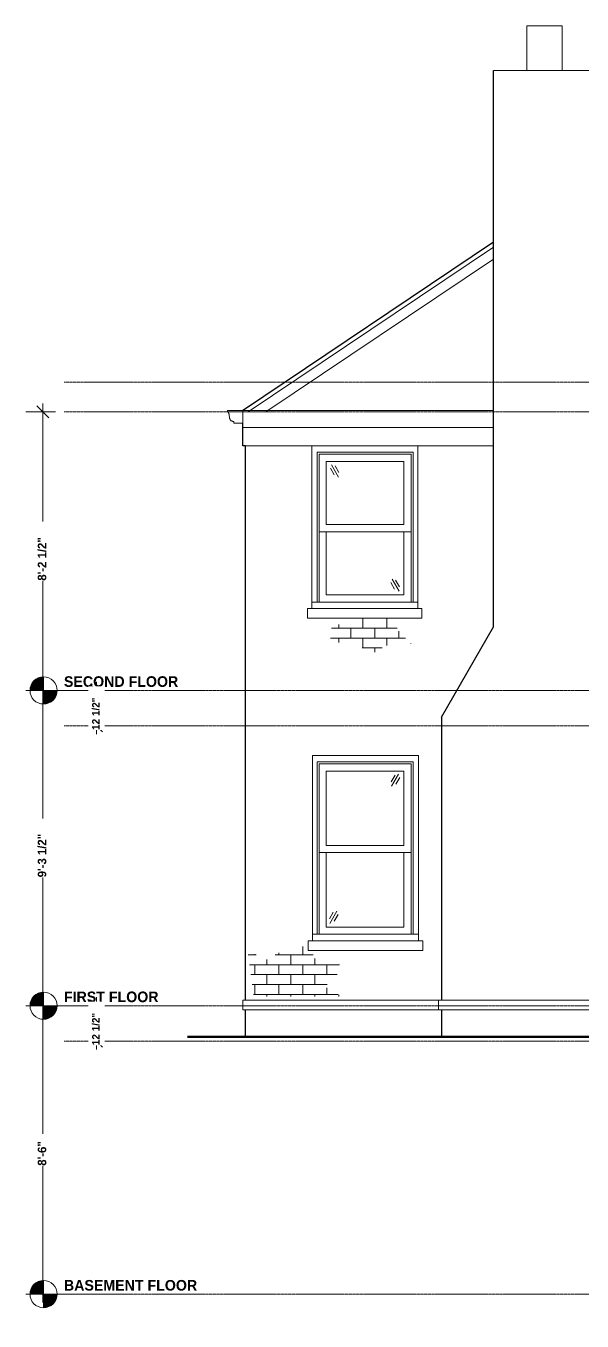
# Model space of a CAD drawing. Header units: inches. Extents: x -961 to 1381, y -1063 to 1035.
# Drawn here: x -960.7 to -764, y -217 to 241 of the extents above; entities that cross this region are included whole.
import ezdxf

# ---------------------------------------------------------------- set-up
doc = ezdxf.new("R2010")
doc.units = ezdxf.units.IN
doc.header["$LTSCALE"] = 0.2
doc.header["$MEASUREMENT"] = 0
doc.header["$PDMODE"] = 1
doc.header["$PDSIZE"] = -2
doc.linetypes.add('STYLE_07', pattern=[1.875, 0.625, -0.20828, 0.625, -0.20836, 0.06943, -0.13893])
doc.linetypes.add('STYLE_09', pattern=[5, 3.75, -0.277785, 0.69443, -0.277785])
doc.layers.get('0').update_dxf_attribs({"lineweight": 15})
for name, color, linetype, lineweight in [('_MD Elevations (2D)', 7, 'Continuous', 5), ('Dimension', 7, 'Continuous', 5), ('Electric - Invisible', 7, 'Continuous', 15), ('None', 7, 'Continuous', 5)]:
    doc.layers.add(name, color=color, linetype=linetype, lineweight=lineweight)
doc.styles.add('Bradley Hand ITC TT-Bold', font='Bradley Hand ITC TT-Bold')
doc.dimstyles.new('Arch', dxfattribs={"dimtxt": 3.002787, "dimasz": 0.125, "dimexe": 0.125, "dimexo": 0.0625, "dimgap": 0.0625, "dimtad": 1, "dimdec": 3, "dimzin": 15, "dimdsep": 46, "dimlunit": 4, "dimtxsty": 'Bradley Hand ITC TT-Bold', "dimblk": 'VW_SLASH', "dimcen": 0, "dimdle": 0.0625, "dimazin": 0, "dimtfac": 1, "dimtdec": 3, "dimtix": 1, "dimtmove": 0, "dimatfit": 0, "dimldrblk": 'VW_FILLEDARROW', "dimfxl": 0, "dimfrac": 2, "dimtolj": 1, "dimtzin": 15, "dimarcsym": 0})
pattern_1 = [(180, (0, 0), (0, -3.5), []), (90, (0, 0), (4.25, -3.5), [3.5, -3.5])]

# ---------------------------------------------------------------- blocks, each defined once
blk = doc.blocks.new('*D')
at = {"layer": 'Defpoints', "color": 0, "lineweight": 0}
for p in [(-327.82, 190), (100.36, 190), (1355.82, 190), (-337.66, 128), (-330.31, 128), (-327.82, 128), (90.52, 128), (97.86, 128), (100.36, 128), (1355.82, 128), (1358.31, 128), (1365.66, 128), (-947.19, 104.5), (-337.81, 15.5), (-330.31, 15.5), (-329.47, 15.5), (90.36, 15.5), (97.86, 15.5), (97.86, 15.5), (1357.47, 15.5), (1358.31, 15.5), (1365.81, 15.5), (-954.69, 6), (-947.19, 6), (-947.19, 6), (-954.69, -105.5), (-947.19, -105.5), (-947.19, -105.5), (-336.97, -105.5), (-336.97, -105.5), (-329.47, -105.5), (-329.47, -105.5), (90.36, -105.5), (90.36, -105.5), (97.86, -105.5), (97.86, -105.5), (1357.47, -105.5), (1357.47, -105.5), (1364.97, -105.5), (1364.97, -105.5), (-329.47, -198.75), (97.86, -198.75), (1357.47, -198.75), (-954.69, -207.5), (-947.19, -207.5)]:
    blk.add_point(p, dxfattribs=at)
at = {"layer": 'Dimension', "color": 0, "linetype": 'Continuous', "lineweight": -2}
for p, q in [((-337.66, 190), (-337.66, 193)), ((90.52, 190), (90.52, 193)), ((1365.66, 190), (1365.66, 193)), ((-330.82, 190), (-343.66, 190)), ((-337.66, 128), (-337.66, 190)), ((97.36, 190), (84.52, 190)), ((90.52, 128), (90.52, 190)), ((1358.82, 190), (1371.66, 190)), ((1365.66, 128), (1365.66, 190)), ((-337.81, 128), (-337.81, 131)), ((90.36, 128), (90.36, 131)), ((1365.81, 128), (1365.81, 131)), ((-333.31, 128), (-343.81, 128)), ((-330.82, 128), (-343.66, 128)), ((-337.81, 15.5), (-337.81, 128)), ((-337.66, 125), (-337.66, 128)), ((94.86, 128), (84.36, 128)), ((97.36, 128), (84.52, 128)), ((90.36, 15.5), (90.36, 128)), ((90.52, 125), (90.52, 128)), ((1358.82, 128), (1371.66, 128)), ((1361.31, 128), (1371.81, 128)), ((1365.66, 125), (1365.66, 128)), ((1365.81, 15.5), (1365.81, 128)), ((-954.69, 104.5), (-954.69, 107.5)), ((-950.19, 104.5), (-960.69, 104.5)), ((-954.69, 6), (-954.69, 104.5)), ((-336.97, 15.5), (-336.97, 18.5)), ((90.36, 15.5), (90.36, 18.5)), ((1364.97, 15.5), (1364.97, 18.5)), ((-333.31, 15.5), (-343.81, 15.5)), ((-332.47, 15.5), (-342.97, 15.5)), ((-337.81, 12.5), (-337.81, 15.5)), ((-336.97, -105.5), (-336.97, 15.5)), ((94.86, 15.5), (84.36, 15.5)), ((94.86, 15.5), (84.36, 15.5)), ((90.36, -105.5), (90.36, 15.5)), ((90.36, 12.5), (90.36, 15.5)), ((1360.47, 15.5), (1370.97, 15.5)), ((1361.31, 15.5), (1371.81, 15.5)), ((1364.97, -105.5), (1364.97, 15.5)), ((1365.81, 12.5), (1365.81, 15.5)), ((-950.19, 6), (-960.69, 6)), ((-950.19, 6), (-960.69, 6)), ((-954.69, 6), (-954.69, 9)), ((-954.69, -105.5), (-954.69, 6)), ((-954.69, 3), (-954.69, 6)), ((-935.69, 9), (-935.69, 6)), ((-935.69, 6), (-935.69, -6.5)), ((-932.69, 6), (-929.69, 6)), ((-935.69, -6.5), (-935.69, -9.5)), ((-932.69, -6.5), (-929.69, -6.5)), ((-954.69, -105.5), (-954.69, -102.5)), ((-935.69, -102.5), (-935.69, -105.5)), ((-336.97, -102.5), (-336.97, -105.5)), ((90.36, -102.5), (90.36, -105.5)), ((1364.97, -102.5), (1364.97, -105.5)), ((-950.19, -105.5), (-960.69, -105.5)), ((-950.19, -105.5), (-960.69, -105.5)), ((-954.69, -207.5), (-954.69, -105.5)), ((-954.69, -108.5), (-954.69, -105.5)), ((-935.69, -105.5), (-935.69, -118)), ((-932.69, -105.5), (-929.69, -105.5)), ((-332.47, -105.5), (-342.97, -105.5)), ((-332.47, -105.5), (-342.97, -105.5)), ((-336.97, -108.5), (-336.97, -105.5)), ((-336.97, -105.5), (-336.97, -198.75)), ((94.86, -105.5), (84.36, -105.5)), ((94.86, -105.5), (84.36, -105.5)), ((90.36, -108.5), (90.36, -105.5)), ((90.36, -105.5), (90.36, -198.75)), ((1360.47, -105.5), (1370.97, -105.5)), ((1360.47, -105.5), (1370.97, -105.5)), ((1364.97, -108.5), (1364.97, -105.5)), ((1364.97, -105.5), (1364.97, -198.75)), ((-935.69, -118), (-935.69, -121)), ((-932.69, -118), (-929.69, -118)), ((-332.47, -198.75), (-342.97, -198.75)), ((-336.97, -198.75), (-336.97, -201.75)), ((94.86, -198.75), (84.36, -198.75)), ((90.36, -198.75), (90.36, -201.75)), ((1360.47, -198.75), (1370.97, -198.75)), ((1364.97, -198.75), (1364.97, -201.75)), ((-950.19, -207.5), (-960.69, -207.5)), ((-954.69, -210.5), (-954.69, -207.5))]:
    blk.add_line(p, q, dxfattribs=at)
at = {"layer": 'None', "color": 0, "linetype": 'Continuous', "lineweight": 20}
for points in [[(-339.78, 192.12), (-335.54, 187.88)], [(88.39, 192.12), (92.64, 187.88)], [(1363.54, 192.12), (1367.78, 187.88)], [(-339.93, 130.12), (-335.69, 125.88)], [(-335.54, 125.88), (-339.78, 130.12)], [(88.24, 130.12), (92.49, 125.88)], [(92.64, 125.88), (88.39, 130.12)], [(1367.78, 125.88), (1363.54, 130.12)], [(1363.69, 130.12), (1367.93, 125.88)], [(-956.81, 106.62), (-952.57, 102.38)], [(-335.69, 13.38), (-339.93, 17.62)], [(-339.1, 17.62), (-334.85, 13.38)], [(88.24, 17.62), (92.49, 13.38)], [(92.49, 13.38), (88.24, 17.62)], [(1362.85, 17.62), (1367.1, 13.38)], [(1367.93, 13.38), (1363.69, 17.62)], [(-956.81, 8.12), (-952.57, 3.88)], [(-952.57, 3.88), (-956.81, 8.12)], [(-937.81, 8.12), (-933.57, 3.88)], [(-933.57, -8.62), (-937.81, -4.38)], [(-956.81, -103.38), (-952.57, -107.62)], [(-952.57, -107.62), (-956.81, -103.38)], [(-937.81, -103.38), (-933.57, -107.62)], [(-334.85, -107.62), (-339.1, -103.38)], [(-339.1, -103.38), (-334.85, -107.62)], [(92.49, -107.62), (88.24, -103.38)], [(88.24, -103.38), (92.49, -107.62)], [(1367.1, -107.62), (1362.85, -103.38)], [(1362.85, -103.38), (1367.1, -107.62)], [(-933.57, -120.12), (-937.81, -115.88)], [(-334.85, -200.87), (-339.1, -196.63)], [(92.49, -200.87), (88.24, -196.63)], [(1367.1, -200.87), (1362.85, -196.63)], [(-952.57, -209.62), (-956.81, -205.38)]]:
    blk.add_lwpolyline(points, dxfattribs=at)
at = {"color": 0, "linetype": 'Continuous', "lineweight": -2}
for points in [[(-334.33, 153.32), (-334.33, 164.68), (-340.99, 164.68), (-340.99, 153.32)], [(93.85, 153.32), (93.85, 164.68), (87.18, 164.68), (87.18, 153.32)], [(1368.99, 153.32), (1368.99, 164.68), (1362.33, 164.68), (1362.33, 153.32)], [(-334.48, 61.33), (-334.48, 82.17), (-341.15, 82.17), (-341.15, 61.33)], [(93.7, 61.33), (93.7, 82.17), (87.03, 82.17), (87.03, 61.33)], [(1369.15, 61.33), (1369.15, 82.17), (1362.48, 82.17), (1362.48, 61.33)], [(-951.36, 44.8), (-951.36, 65.7), (-958.03, 65.7), (-958.03, 44.8)], [(-932.78, -7.96), (-932.78, 7.46), (-938.61, 7.46), (-938.61, -7.96)], [(-951.36, -60.1), (-951.36, -39.4), (-958.03, -39.4), (-958.03, -60.1)], [(-333.64, -51.65), (-333.64, -38.35), (-340.31, -38.35), (-340.31, -51.65)], [(93.7, -51.65), (93.7, -38.35), (87.03, -38.35), (87.03, -51.65)], [(1368.31, -51.65), (1368.31, -38.35), (1361.64, -38.35), (1361.64, -51.65)], [(-932.78, -119.46), (-932.78, -104.04), (-938.61, -104.04), (-938.61, -119.46)], [(-333.64, -168.39), (-333.64, -135.86), (-340.31, -135.86), (-340.31, -168.39)], [(93.7, -168.39), (93.7, -135.86), (87.03, -135.86), (87.03, -168.39)], [(1368.31, -168.39), (1368.31, -135.86), (1361.64, -135.86), (1361.64, -168.39)], [(-951.36, -162.1), (-951.36, -150.9), (-958.03, -150.9), (-958.03, -162.1)]]:
    blk.add_wipeout(points, dxfattribs=at).dxf.layer = 'Dimension'
at = {"layer": 'Defpoints', "color": 0, "lineweight": 0}
for p in [(-935.69, 6), (-935.69, 6), (-935.69, -6.5), (-935.69, -105.5), (-935.69, -105.5), (-935.69, -118)]:
    blk.add_point(p, dxfattribs=at)
at = {"layer": 'Dimension', "color": 0, "attachment_point": 1, "rotation": 90, "line_spacing_factor": 1.337445, "style": 'Bradley Hand ITC TT-Bold'}
for s, insert, char_height in [('5\'-2"', (-339.46, 153.32), 3.003), ('5\'-2"', (88.71, 153.32), 3.003), ('5\'-2"', (1363.86, 153.32), 3.003), ('9\'-4 1/2"', (-339.61, 61.33), 3.003), ('9\'-4 1/2"', (88.56, 61.33), 3.003), ('9\'-4 1/2"', (1364.01, 61.33), 3.003), ('8\'-2 1/2"', (-956.5, 44.8), 3.003), ('12 1/2"', (-937.27, -7.96), 2.627), ('10\'-1"', (-338.78, -51.65), 3.003), ('10\'-1"', (88.56, -51.65), 3.003), ('10\'-1"', (1363.17, -51.65), 3.003), ('9\'-3 1/2"', (-956.5, -60.1), 3.003), ('12 1/2"', (-937.27, -119.46), 2.627), ('7\'-9 1/4" +/- ', (-338.78, -168.39), 3.0028), ('7\'-9 1/4" +/- ', (88.56, -168.39), 3.0028), ('7\'-9 1/4" +/- ', (1363.17, -168.39), 3.0028), ('8\'-6"', (-956.5, -162.1), 3.003)]:
    blk.add_mtext(s, dxfattribs=dict(at, insert=insert, char_height=char_height))
blk = doc.blocks.new('VW_FILLEDARROW')
at = {"linetype": 'ByBlock', "lineweight": 0}
blk.add_hatch(color=0, dxfattribs=at).paths.add_polyline_path([(-1, 0.268), (0, 0), (-1, -0.268)])
at = {"layer": 'None', "color": 0, "linetype": 'Continuous', "lineweight": 5}
blk.add_lwpolyline([(-1, 0.268), (0, 0), (-1, -0.268)], close=True, dxfattribs=at)
blk = doc.blocks.new('VW_SLASH')
at = {"color": 0, "linetype": 'ByBlock', "lineweight": -2}
blk.add_line((0, 0), (-1, 0), dxfattribs=at)
at = {"layer": 'None', "color": 0, "linetype": 'Continuous', "lineweight": 20}
blk.add_lwpolyline([(0.354, 0.354), (-0.354, -0.354)], dxfattribs=at)
blk = doc.blocks.new('Group-2')
at = {"layer": 'Electric - Invisible', "color": 7, "linetype": 'Continuous', "lineweight": 20}
blk.add_line((-889.4, 104.5), (-889.4, 104.96), dxfattribs=at)
at = {"color": 7, "linetype": 'Continuous', "lineweight": 20}
blk.add_wipeout([(-887.18, 101.13), (-887.22, 101.13), (-887.27, 101.13), (-887.31, 101.13), (-887.35, 101.14), (-887.39, 101.14), (-887.43, 101.14), (-887.47, 101.15), (-887.51, 101.16), (-887.55, 101.16), (-887.59, 101.17), (-887.63, 101.18), (-887.66, 101.19), (-887.7, 101.2), (-887.74, 101.21), (-887.77, 101.22), (-887.81, 101.23), (-887.84, 101.25), (-887.87, 101.26), (-887.91, 101.28), (-887.94, 101.29), (-887.97, 101.31), (-888, 101.33), (-888.03, 101.34), (-888.06, 101.36), (-888.09, 101.38), (-888.12, 101.4), (-888.14, 101.42), (-888.17, 101.45), (-888.2, 101.47), (-888.22, 101.49), (-888.25, 101.52), (-888.27, 101.54), (-888.29, 101.57), (-888.32, 101.6), (-888.34, 101.62), (-888.36, 101.65), (-888.38, 101.68), (-888.4, 101.71), (-888.42, 101.74), (-888.44, 101.78), (-888.46, 101.81), (-888.48, 101.84), (-888.5, 101.88), (-888.51, 101.91), (-888.53, 101.95), (-888.55, 101.98), (-888.56, 102.02), (-888.58, 102.06), (-888.59, 102.1), (-888.6, 102.14), (-888.62, 102.18), (-888.63, 102.22), (-888.64, 102.26), (-888.65, 102.31), (-888.66, 102.35), (-888.67, 102.4), (-888.68, 102.44), (-888.69, 102.49), (-888.69, 102.54), (-888.7, 102.58), (-888.71, 102.63), (-888.71, 102.68), (-888.72, 102.73), (-888.72, 102.78), (-888.72, 102.84), (-888.73, 102.89), (-888.73, 102.94), (-888.74, 102.99), (-888.74, 103.03), (-888.75, 103.08), (-888.75, 103.13), (-888.76, 103.17), (-888.77, 103.22), (-888.77, 103.26), (-888.78, 103.31), (-888.78, 103.35), (-888.79, 103.39), (-888.8, 103.43), (-888.8, 103.47), (-888.81, 103.51), (-888.82, 103.55), (-888.83, 103.59), (-888.83, 103.63), (-888.84, 103.66), (-888.85, 103.7), (-888.86, 103.73), (-888.87, 103.77), (-888.88, 103.8), (-888.89, 103.84), (-888.9, 103.87), (-888.9, 103.9), (-888.91, 103.93), (-888.92, 103.96), (-888.93, 103.99), (-888.94, 104.02), (-888.96, 104.04), (-888.97, 104.07), (-888.98, 104.09), (-888.99, 104.12), (-889, 104.14), (-889.01, 104.17), (-889.02, 104.19), (-889.03, 104.21), (-889.05, 104.23), (-889.06, 104.25), (-889.07, 104.27), (-889.08, 104.29), (-889.1, 104.31), (-889.11, 104.33), (-889.12, 104.34), (-889.14, 104.36), (-889.15, 104.37), (-889.17, 104.39), (-889.18, 104.4), (-889.19, 104.41), (-889.21, 104.42), (-889.22, 104.44), (-889.24, 104.45), (-889.25, 104.45), (-889.27, 104.46), (-889.28, 104.47), (-889.3, 104.48), (-889.32, 104.48), (-889.33, 104.49), (-889.35, 104.49), (-889.37, 104.5), (-889.38, 104.5), (-889.4, 104.5)], dxfattribs=at).dxf.layer = 'Electric - Invisible'
at = {"layer": 'Electric - Invisible', "color": 7, "linetype": 'Continuous', "lineweight": 20}
for p, q in [((-889.4, 104.96), (-889.4, 104.5)), ((-889.4, 104.96), (-884.09, 104.96)), ((-887.18, 100.49), (-884.09, 100.49))]:
    blk.add_line(p, q, dxfattribs=at)
blk.add_open_spline([(-887.18, 101.13), (-888.59, 101.13), (-888.85, 104.44), (-889.4, 104.5)], degree=2, dxfattribs=at)
at = {"layer": 'None', "color": 7, "linetype": 'Continuous', "lineweight": 20}
blk.add_line((-887.18, 101.13), (-887.18, 100.49), dxfattribs=at)
blk = doc.blocks.new('Elevation Benchmark-3')
at = {"color": 7, "linetype": 'Continuous', "lineweight": 5}
for points in [[(12, 1.2), (63.99, 1.2), (63.99, 9.53), (12, 9.53)], [(4.8, -4.8), (4.33, -4.78), (3.86, -4.71), (3.41, -4.59), (2.96, -4.43), (2.54, -4.23), (2.13, -3.99), (1.75, -3.71), (1.41, -3.39), (1.09, -3.05), (0.81, -2.67), (0.57, -2.26), (0.37, -1.84), (0.21, -1.39), (0.09, -0.94), (0.02, -0.47), (0, 0), (0.02, 0.47), (0.09, 0.94), (0.21, 1.39), (0.37, 1.84), (0.57, 2.26), (0.81, 2.67), (1.09, 3.05), (1.41, 3.39), (1.75, 3.71), (2.13, 3.99), (2.54, 4.23), (2.96, 4.43), (3.41, 4.59), (3.86, 4.71), (4.33, 4.78), (4.8, 4.8), (5.27, 4.78), (5.74, 4.71), (6.19, 4.59), (6.64, 4.43), (7.06, 4.23), (7.47, 3.99), (7.85, 3.71), (8.19, 3.39), (8.51, 3.05), (8.79, 2.67), (9.03, 2.26), (9.23, 1.84), (9.39, 1.39), (9.51, 0.94), (9.58, 0.47), (9.6, 0), (9.58, -0.47), (9.51, -0.94), (9.39, -1.39), (9.23, -1.84), (9.03, -2.26), (8.79, -2.67), (8.51, -3.05), (8.19, -3.39), (7.85, -3.71), (7.47, -3.99), (7.06, -4.23), (6.64, -4.43), (6.19, -4.59), (5.74, -4.71), (5.27, -4.78)], [(12, -9.53), (13.7, -9.53), (13.7, -1.2), (12, -1.2)]]:
    blk.add_wipeout(points, dxfattribs=at).dxf.layer = 'None'
at = {"layer": 'None', "linetype": 'Continuous', "lineweight": 0}
h = blk.add_hatch(color=7, dxfattribs=at)
edge = h.paths.add_edge_path()
edge.add_arc((4.8, 0), 4.8, 90, 180)
edge.add_line((0, 0), (4.8, 0))
edge.add_line((4.8, 0), (4.8, 4.8))
h = blk.add_hatch(color=7, dxfattribs=at)
edge = h.paths.add_edge_path()
edge.add_arc((4.8, 0), 4.8, 270, 0)
edge.add_line((9.6, 0), (4.8, 0))
edge.add_line((4.8, 0), (4.8, -4.8))
at = {"layer": 'None', "color": 7, "linetype": 'Continuous', "lineweight": 5}
for p, q in [((4.8, -4.8), (4.8, 4.8)), ((0, 0), (9.6, 0))]:
    blk.add_line(p, q, dxfattribs=at)
at = {"layer": 'None', "color": 7, "linetype": 'STYLE_09', "lineweight": 5}
blk.add_line((9.6, 0), (24, 0), dxfattribs=at)
at = {"layer": 'None', "color": 7, "linetype": 'Continuous', "lineweight": 5}
for start, end in [(90, 180), (270, 0)]:
    blk.add_arc((4.8, 0), 4.8, start, end, dxfattribs=at)
blk.add_ellipse((4.8, 0), major_axis=(4.8, 0), ratio=1, dxfattribs=at)
at = {"layer": 'None', "color": 7, "insert": (12, 1.2), "char_height": 3.7535, "attachment_point": 7, "line_spacing_factor": 1.332987, "style": 'Bradley Hand ITC TT-Bold'}
blk.add_mtext('SECOND FLOOR', dxfattribs=at)
blk = doc.blocks.new('Elevation Benchmark-4')
at = {"color": 7, "linetype": 'Continuous', "lineweight": 5}
for points in [[(12, 1.2), (56.13, 1.2), (56.13, 9.53), (12, 9.53)], [(4.8, -4.8), (4.33, -4.78), (3.86, -4.71), (3.41, -4.59), (2.96, -4.43), (2.54, -4.23), (2.13, -3.99), (1.75, -3.71), (1.41, -3.39), (1.09, -3.05), (0.81, -2.67), (0.57, -2.26), (0.37, -1.84), (0.21, -1.39), (0.09, -0.94), (0.02, -0.47), (0, 0), (0.02, 0.47), (0.09, 0.94), (0.21, 1.39), (0.37, 1.84), (0.57, 2.26), (0.81, 2.67), (1.09, 3.05), (1.41, 3.39), (1.75, 3.71), (2.13, 3.99), (2.54, 4.23), (2.96, 4.43), (3.41, 4.59), (3.86, 4.71), (4.33, 4.78), (4.8, 4.8), (5.27, 4.78), (5.74, 4.71), (6.19, 4.59), (6.64, 4.43), (7.06, 4.23), (7.47, 3.99), (7.85, 3.71), (8.19, 3.39), (8.51, 3.05), (8.79, 2.67), (9.03, 2.26), (9.23, 1.84), (9.39, 1.39), (9.51, 0.94), (9.58, 0.47), (9.6, 0), (9.58, -0.47), (9.51, -0.94), (9.39, -1.39), (9.23, -1.84), (9.03, -2.26), (8.79, -2.67), (8.51, -3.05), (8.19, -3.39), (7.85, -3.71), (7.47, -3.99), (7.06, -4.23), (6.64, -4.43), (6.19, -4.59), (5.74, -4.71), (5.27, -4.78)], [(12, -9.53), (13.7, -9.53), (13.7, -1.2), (12, -1.2)]]:
    blk.add_wipeout(points, dxfattribs=at).dxf.layer = 'None'
at = {"layer": 'None', "linetype": 'Continuous', "lineweight": 0}
h = blk.add_hatch(color=7, dxfattribs=at)
edge = h.paths.add_edge_path()
edge.add_arc((4.8, 0), 4.8, 90, 180)
edge.add_line((0, 0), (4.8, 0))
edge.add_line((4.8, 0), (4.8, 4.8))
h = blk.add_hatch(color=7, dxfattribs=at)
edge = h.paths.add_edge_path()
edge.add_arc((4.8, 0), 4.8, 270, 0)
edge.add_line((9.6, 0), (4.8, 0))
edge.add_line((4.8, 0), (4.8, -4.8))
at = {"layer": 'None', "color": 7, "linetype": 'Continuous', "lineweight": 5}
for p, q in [((4.8, -4.8), (4.8, 4.8)), ((0, 0), (9.6, 0))]:
    blk.add_line(p, q, dxfattribs=at)
at = {"layer": 'None', "color": 7, "linetype": 'STYLE_09', "lineweight": 5}
blk.add_line((9.6, 0), (24, 0), dxfattribs=at)
at = {"layer": 'None', "color": 7, "linetype": 'Continuous', "lineweight": 5}
for start, end in [(90, 180), (270, 0)]:
    blk.add_arc((4.8, 0), 4.8, start, end, dxfattribs=at)
blk.add_ellipse((4.8, 0), major_axis=(4.8, 0), ratio=1, dxfattribs=at)
at = {"layer": 'None', "color": 7, "insert": (12, 1.2), "char_height": 3.7535, "attachment_point": 7, "line_spacing_factor": 1.332987, "style": 'Bradley Hand ITC TT-Bold'}
blk.add_mtext('FIRST FLOOR', dxfattribs=at)
blk = doc.blocks.new('Elevation Benchmark-5')
at = {"color": 7, "linetype": 'Continuous', "lineweight": 5}
for points in [[(12, 1.2), (74.18, 1.2), (74.18, 9.53), (12, 9.53)], [(4.8, -4.8), (4.33, -4.78), (3.86, -4.71), (3.41, -4.59), (2.96, -4.43), (2.54, -4.23), (2.13, -3.99), (1.75, -3.71), (1.41, -3.39), (1.09, -3.05), (0.81, -2.67), (0.57, -2.26), (0.37, -1.84), (0.21, -1.39), (0.09, -0.94), (0.02, -0.47), (0, 0), (0.02, 0.47), (0.09, 0.94), (0.21, 1.39), (0.37, 1.84), (0.57, 2.26), (0.81, 2.67), (1.09, 3.05), (1.41, 3.39), (1.75, 3.71), (2.13, 3.99), (2.54, 4.23), (2.96, 4.43), (3.41, 4.59), (3.86, 4.71), (4.33, 4.78), (4.8, 4.8), (5.27, 4.78), (5.74, 4.71), (6.19, 4.59), (6.64, 4.43), (7.06, 4.23), (7.47, 3.99), (7.85, 3.71), (8.19, 3.39), (8.51, 3.05), (8.79, 2.67), (9.03, 2.26), (9.23, 1.84), (9.39, 1.39), (9.51, 0.94), (9.58, 0.47), (9.6, 0), (9.58, -0.47), (9.51, -0.94), (9.39, -1.39), (9.23, -1.84), (9.03, -2.26), (8.79, -2.67), (8.51, -3.05), (8.19, -3.39), (7.85, -3.71), (7.47, -3.99), (7.06, -4.23), (6.64, -4.43), (6.19, -4.59), (5.74, -4.71), (5.27, -4.78)], [(12, -9.53), (13.7, -9.53), (13.7, -1.2), (12, -1.2)]]:
    blk.add_wipeout(points, dxfattribs=at).dxf.layer = 'None'
at = {"layer": 'None', "linetype": 'Continuous', "lineweight": 0}
h = blk.add_hatch(color=7, dxfattribs=at)
edge = h.paths.add_edge_path()
edge.add_arc((4.8, 0), 4.8, 90, 180)
edge.add_line((0, 0), (4.8, 0))
edge.add_line((4.8, 0), (4.8, 4.8))
h = blk.add_hatch(color=7, dxfattribs=at)
edge = h.paths.add_edge_path()
edge.add_arc((4.8, 0), 4.8, 270, 0)
edge.add_line((9.6, 0), (4.8, 0))
edge.add_line((4.8, 0), (4.8, -4.8))
at = {"layer": 'None', "color": 7, "linetype": 'Continuous', "lineweight": 5}
for p, q in [((4.8, -4.8), (4.8, 4.8)), ((0, 0), (9.6, 0))]:
    blk.add_line(p, q, dxfattribs=at)
at = {"layer": 'None', "color": 7, "linetype": 'STYLE_09', "lineweight": 5}
blk.add_line((9.6, 0), (24, 0), dxfattribs=at)
at = {"layer": 'None', "color": 7, "linetype": 'Continuous', "lineweight": 5}
for start, end in [(90, 180), (270, 0)]:
    blk.add_arc((4.8, 0), 4.8, start, end, dxfattribs=at)
blk.add_ellipse((4.8, 0), major_axis=(4.8, 0), ratio=1, dxfattribs=at)
at = {"layer": 'None', "color": 7, "insert": (12, 1.2), "char_height": 3.7535, "attachment_point": 7, "line_spacing_factor": 1.332987, "style": 'Bradley Hand ITC TT-Bold'}
blk.add_mtext('BASEMENT FLOOR', dxfattribs=at)
blk = doc.blocks.new('Group-12')
at = {"layer": 'None', "color": 7, "linetype": 'Continuous', "lineweight": 5}
for p, q in [((-853, 84.55), (-851.64, 82.2)), ((-852.55, 85.75), (-850.07, 81.45)), ((-851.31, 85.39), (-849.95, 83.04))]:
    blk.add_line(p, q, dxfattribs=at)
blk = doc.blocks.new('Group-13')
at = {"layer": 'None', "color": 7, "linetype": 'Continuous', "lineweight": 5}
for p, q in [((-831.64, 44.2), (-830.28, 41.84)), ((-831.19, 45.4), (-828.71, 41.1)), ((-829.95, 45.04), (-828.59, 42.69))]:
    blk.add_line(p, q, dxfattribs=at)
blk = doc.blocks.new('Group-14')
at = {"layer": 'None', "color": 7, "linetype": 'Continuous', "lineweight": 5}
for p, q in [((-830.13, -23.96), (-831.49, -26.31)), ((-828.89, -23.6), (-831.37, -27.9)), ((-828.44, -24.8), (-829.8, -27.16))]:
    blk.add_line(p, q, dxfattribs=at)
blk = doc.blocks.new('Group-15')
at = {"layer": 'None', "color": 7, "linetype": 'Continuous', "lineweight": 5}
for p, q in [((-851.96, -72.46), (-853.32, -74.81)), ((-850.72, -72.1), (-853.2, -76.4)), ((-850.28, -73.3), (-851.63, -75.66))]:
    blk.add_line(p, q, dxfattribs=at)
blk = doc.blocks.new('MD Elevations (2D)')
at = {"layer": 'None', "color": 7, "linetype": 'Continuous', "lineweight": 5}
blk.add_line((-759.25, 225.2475), (-795.25, 225.2475), dxfattribs=at)
at = {"layer": 'Dimension', "color": 7, "linetype": 'Continuous', "lineweight": 5}
dim = blk.add_linear_dim(base=(-336.975, -105.5), p1=(-329.475, 15.5), p2=(-329.475, -105.5), angle=270, dimstyle='Arch', override={"dimtxt": 3.002787, "dimasz": 6, "dimgap": 0.015625, "dimtad": 0, "dimpost": '<>', "dimtxsty": 'Bradley Hand ITC TT-Bold'}, dxfattribs=at)
dim.commit()
dim.dimension.update_dxf_attribs({"geometry": '*D', "text_midpoint": (-336.975, -45)})
dim = blk.add_linear_dim(base=(-337.8117, 15.5), p1=(-330.3117, 128), p2=(-330.3117, 15.5), angle=270, dimstyle='Arch', override={"dimtxt": 3.002787, "dimasz": 6, "dimgap": 0.015625, "dimtad": 0, "dimpost": '<>', "dimtxsty": 'Bradley Hand ITC TT-Bold'}, dxfattribs=at)
dim.commit()
dim.dimension.update_dxf_attribs({"geometry": '*D', "text_midpoint": (-337.8117, 71.75)})
at = {"color": 7, "linetype": 'Continuous', "lineweight": 5}
blk.add_wipeout([(-783.4621, 241), (-770.9621, 241), (-770.9621, 225.2475), (-783.4621, 225.2475)], dxfattribs=at).dxf.layer = 'None'
at = {"layer": 'None', "color": 7, "linetype": 'STYLE_07', "lineweight": 5}
for p, q in [((-947.193, 104.5), (-505, 104.5)), ((-947.193, 6), (-505, 6)), ((-947.193, -6.5), (-505, -6.5)), ((-947.193, -118), (-505, -118)), ((-947.193, -207.5), (-505, -207.5))]:
    blk.add_line(p, q, dxfattribs=at)
at = {"layer": 'None', "color": 7, "linetype": 'Continuous', "lineweight": 5}
for p, q in [((-795.25, 104.9589), (-884.0874, 104.9589)), ((-795.25, 92.5), (-883, 92.5))]:
    blk.add_line(p, q, dxfattribs=at)
at = {"layer": 'None', "color": 7, "linetype": 'Continuous', "lineweight": 30}
blk.add_line((-883, -116.5), (-883, 92.4456), dxfattribs=at)
at = {"layer": 'None', "color": 7, "linetype": 'Continuous', "lineweight": 70}
blk.add_line((-489.5, -116.5), (-903.5, -116.5), dxfattribs=at)
at = {"layer": 'None', "color": 7, "linetype": 'Continuous', "lineweight": 5}
blk.add_lwpolyline([(-783.4621, 241), (-770.9621, 241), (-770.9621, 225.2475), (-783.4621, 225.2475)], close=True, dxfattribs=at)
at = {"layer": 'None', "color": 7, "linetype": 'Continuous', "lineweight": 30, "flags": 128}
blk.add_lwpolyline([(-883, 92.5), (-884, 92.5), (-884, 100.5)], dxfattribs=at)
at = {"layer": 'None', "color": 7}
blk.add_blockref('Group-2', (0, 0), dxfattribs=at)
at = {"color": 7, "linetype": 'Continuous', "lineweight": 20}
blk.add_wipeout([(-884, -103.5), (-520.5, -103.5), (-520.5, -107), (-884, -107)], dxfattribs=at).dxf.layer = 'None'
at = {"layer": 'None', "color": 7, "linetype": 'Continuous', "lineweight": 20}
blk.add_lwpolyline([(-884, -103.5), (-520.5, -103.5), (-520.5, -107), (-884, -107)], close=True, dxfattribs=at)
at = {"color": 1, "linetype": 'Continuous', "lineweight": 5}
blk.add_wipeout([(-880.0941, -102.2747), (-848.9023, -102.2747), (-854.9023, -98.8106), (-849.6223, -93.5307), (-847.4023, -91.5307), (-858.4023, -89.0307), (-860.4023, -84.5307), (-867.4023, -84.5307), (-875.9023, -89.4381), (-882.3331, -85.7253)], dxfattribs=at).dxf.layer = 'None'
at = {"layer": 'None', "linetype": 'Continuous', "lineweight": 5}
h = blk.add_hatch(dxfattribs=at)
h.set_pattern_fill('Brick_Common_Bd', style=0, pattern_type=2)
h.set_pattern_definition(pattern_1)
h.paths.add_polyline_path([(-880.0941, -102.2747), (-848.9023, -102.2747), (-854.9023, -98.8106), (-849.6223, -93.5307), (-847.4023, -91.5307), (-858.4023, -89.0307), (-860.4023, -84.5307), (-867.4023, -84.5307), (-875.9023, -89.4381), (-882.3331, -85.7253)])
at = {"layer": 'Dimension', "color": 7, "linetype": 'Continuous', "lineweight": 5}
dim = blk.add_linear_dim(base=(-954.693, -207.5), p1=(-947.193, -105.5), p2=(-947.193, -207.5), angle=270, dimstyle='Arch', override={"dimtxt": 3.002787, "dimasz": 6, "dimgap": 0.015625, "dimtad": 0, "dimpost": '<>', "dimtxsty": 'Bradley Hand ITC TT-Bold'}, dxfattribs=at)
dim.commit()
dim.dimension.update_dxf_attribs({"geometry": '*D', "text_midpoint": (-954.693, -156.5)})
dim = blk.add_linear_dim(base=(-954.693, -105.5), p1=(-947.193, 6), p2=(-947.193, -105.5), angle=270, dimstyle='Arch', override={"dimtxt": 3.002787, "dimasz": 6, "dimgap": 0.015625, "dimtad": 0, "dimpost": '<>', "dimtxsty": 'Bradley Hand ITC TT-Bold'}, dxfattribs=at)
dim.commit()
dim.dimension.update_dxf_attribs({"geometry": '*D', "text_midpoint": (-954.693, -49.75)})
dim = blk.add_linear_dim(base=(-954.693, 6), p1=(-947.193, 104.5), p2=(-947.193, 6), angle=270, dimstyle='Arch', override={"dimtxt": 3.002787, "dimasz": 6, "dimgap": 0.015625, "dimtad": 0, "dimpost": '<>', "dimtxsty": 'Bradley Hand ITC TT-Bold'}, dxfattribs=at)
dim.commit()
dim.dimension.update_dxf_attribs({"geometry": '*D', "text_midpoint": (-954.693, 55.25)})
dim = blk.add_linear_dim(base=(-935.693, 6), p1=(-935.693, -6.5), p2=(-935.693, 6), angle=270, text='12 1/2"', dimstyle='Arch', override={"dimtxt": 2.627439, "dimasz": 6, "dimgap": 0.015625, "dimtad": 0, "dimpost": '<>', "dimtxsty": 'Bradley Hand ITC TT-Bold'}, dxfattribs=at)
dim.commit()
dim.dimension.update_dxf_attribs({"geometry": '*D', "text_midpoint": (-935.693, -0.25)})
dim = blk.add_linear_dim(base=(-935.693, -105.5), p1=(-935.693, -118), p2=(-935.693, -105.5), angle=270, text='12 1/2"', dimstyle='Arch', override={"dimtxt": 2.627439, "dimasz": 6, "dimgap": 0.015625, "dimtad": 0, "dimpost": '<>', "dimtxsty": 'Bradley Hand ITC TT-Bold'}, dxfattribs=at)
dim.commit()
dim.dimension.update_dxf_attribs({"geometry": '*D', "text_midpoint": (-935.693, -111.75)})
at = {"layer": 'None', "color": 7, "linetype": 'Continuous', "lineweight": 30}
for p, q in [((-795.25, 28.5429), (-795.25, 225.2475)), ((-884.0874, 104.9589), (-795.25, 164.5826)), ((-813.75, -3.5), (-795.25, 28.5429)), ((-813.75, -3.5), (-813.75, -116.5))]:
    blk.add_line(p, q, dxfattribs=at)
at = {"layer": 'None', "color": 7, "linetype": 'Continuous', "lineweight": 5}
for p, q in [((-882.0795, 104.5), (-795.25, 162.7761)), ((-875.799, 104.5), (-795.25, 158.5609)), ((-884, 100.5), (-884, 104.9589)), ((-795.25, 98.9378), (-884, 98.9378))]:
    blk.add_line(p, q, dxfattribs=at)
at = {"layer": 'None', "color": 7, "linetype": 'STYLE_07', "lineweight": 5}
blk.add_line((-947.193, 115), (-505, 115), dxfattribs=at)
at = {"layer": 'None', "color": 7}
for name, p in [('Elevation Benchmark-3', (-959.2388, 6)), ('Elevation Benchmark-4', (-959.2388, -105.5)), ('Elevation Benchmark-5', (-959.2388, -207.5))]:
    blk.add_blockref(name, p, dxfattribs=at)
at = {"color": 7, "linetype": 'Continuous', "lineweight": 15}
for points in [[(-859.6118, 92.5), (-822.1118, 92.5), (-822.1118, 35), (-859.6118, 35)], [(-859.3379, -17), (-821.8379, -17), (-821.8379, -82.5), (-859.3379, -82.5)]]:
    blk.add_wipeout(points, dxfattribs=at).dxf.layer = 'None'
at = {"color": 1, "linetype": 'Continuous', "lineweight": 5}
blk.add_wipeout([(-844.7665, 32), (-831.7546, 32), (-828.5349, 26.5833), (-824.4455, 22.6111), (-831.7546, 22.6111), (-838.1938, 19), (-845.1383, 22.8944), (-852.9455, 22.8944), (-852.9455, 27.8049)], dxfattribs=at).dxf.layer = 'None'
at = {"layer": 'None', "linetype": 'Continuous', "lineweight": 5}
h = blk.add_hatch(dxfattribs=at)
h.set_pattern_fill('Brick_Common_Bd', style=0, pattern_type=2)
h.set_pattern_definition(pattern_1)
h.paths.add_polyline_path([(-844.7665, 32), (-831.7546, 32), (-828.5349, 26.5833), (-824.4455, 22.6111), (-831.7546, 22.6111), (-838.1938, 19), (-845.1383, 22.8944), (-852.9455, 22.8944), (-852.9455, 27.8049)])
at = {"layer": 'None', "color": 7, "linetype": 'Continuous', "lineweight": 5}
for p, q in [((-824.4748, 62.125), (-856.9748, 62.125)), ((-856.9748, -51.375), (-824.4748, -51.375))]:
    blk.add_line(p, q, dxfattribs=at)
at = {"layer": 'None', "color": 7, "linetype": 'Continuous', "lineweight": 15}
for points in [[(-859.6118, 92.5), (-822.1118, 92.5), (-822.1118, 35), (-859.6118, 35)], [(-859.3379, -17), (-821.8379, -17), (-821.8379, -82.5), (-859.3379, -82.5)]]:
    blk.add_lwpolyline(points, close=True, dxfattribs=at)
at = {"layer": 'None', "color": 7, "linetype": 'Continuous', "lineweight": 5}
for points in [[(-854.4748, 87), (-826.9748, 87), (-826.9748, 64.625), (-854.4748, 64.625)], [(-854.4748, 62.125), (-826.9748, 62.125), (-826.9748, 39.75), (-854.4748, 39.75)], [(-854.4748, -22.5), (-826.9748, -22.5), (-826.9748, -48.875), (-854.4748, -48.875)], [(-854.4748, -51.375), (-826.9748, -51.375), (-826.9748, -77.75), (-854.4748, -77.75)]]:
    blk.add_lwpolyline(points, close=True, dxfattribs=at)
at = {"layer": 'None', "color": 7}
for name in ['Group-12', 'Group-13', 'Group-14', 'Group-15']:
    blk.add_blockref(name, (0, 0), dxfattribs=at)
at = {"color": 7, "linetype": 'Continuous', "lineweight": 20}
blk.add_wipeout([(-814.75, -103.5), (-739.75, -103.5), (-739.75, -107), (-814.75, -107)], dxfattribs=at).dxf.layer = 'None'
at = {"layer": 'None', "color": 7, "linetype": 'STYLE_07', "lineweight": 5}
blk.add_line((-947.193, -105.5), (-505, -105.5), dxfattribs=at)
at = {"layer": 'None', "color": 7, "linetype": 'Continuous', "lineweight": 20}
blk.add_lwpolyline([(-814.75, -103.5), (-739.75, -103.5), (-739.75, -107), (-814.75, -107)], close=True, dxfattribs=at)
at = {"color": 7, "linetype": 'Continuous', "lineweight": 5}
for points in [[(-861.1118, 35), (-820.6118, 35), (-820.6118, 31.5), (-861.1118, 31.5)], [(-860.8379, -82.5), (-820.3379, -82.5), (-820.3379, -86), (-860.8379, -86)]]:
    blk.add_wipeout(points, dxfattribs=at).dxf.layer = 'None'
at = {"layer": 'None', "color": 7, "linetype": 'Continuous', "lineweight": 5}
for points in [[(-857.7248, 90.25), (-823.7248, 90.25), (-823.7248, 37.25), (-857.7248, 37.25)], [(-856.9748, 89.5), (-824.4748, 89.5), (-824.4748, 37.25), (-856.9748, 37.25)], [(-859.6118, 37.25), (-822.1118, 37.25), (-822.1118, 35), (-859.6118, 35)], [(-861.1118, 35), (-820.6118, 35), (-820.6118, 31.5), (-861.1118, 31.5)], [(-857.7248, -19.25), (-823.7248, -19.25), (-823.7248, -80.25), (-857.7248, -80.25)], [(-856.9748, -20), (-824.4748, -20), (-824.4748, -80.25), (-856.9748, -80.25)], [(-859.3379, -80.25), (-821.8379, -80.25), (-821.8379, -82.5), (-859.3379, -82.5)], [(-860.8379, -82.5), (-820.3379, -82.5), (-820.3379, -86), (-860.8379, -86)]]:
    blk.add_lwpolyline(points, close=True, dxfattribs=at)
at = {"layer": 'Dimension', "color": 7, "linetype": 'Continuous', "lineweight": 5}
dim = blk.add_linear_dim(base=(-336.975, -105.5), p1=(-329.475, -198.75), p2=(-329.475, -105.5), angle=270, dimstyle='Arch', override={"dimtxt": 3.002787, "dimasz": 6, "dimgap": 0.015625, "dimtad": 0, "dimpost": '<> +/- ', "dimtxsty": 'Bradley Hand ITC TT-Bold'}, dxfattribs=at)
dim.commit()
dim.dimension.update_dxf_attribs({"geometry": '*D', "text_midpoint": (-336.975, -152.125)})
dim = blk.add_linear_dim(base=(-337.6609, 128), p1=(-327.8184, 190), p2=(-327.8184, 128), angle=270, dimstyle='Arch', override={"dimtxt": 3.002787, "dimasz": 6, "dimgap": 0.015625, "dimtad": 0, "dimpost": '<>', "dimtxsty": 'Bradley Hand ITC TT-Bold'}, dxfattribs=at)
dim.commit()
dim.dimension.update_dxf_attribs({"geometry": '*D', "text_midpoint": (-337.6609, 159)})
dim = blk.add_linear_dim(base=(90.3644, -105.5), p1=(97.8644, 15.5), p2=(97.8644, -105.5), angle=270, dimstyle='Arch', override={"dimtxt": 3.002787, "dimasz": 6, "dimgap": 0.015625, "dimtad": 0, "dimpost": '<>', "dimtxsty": 'Bradley Hand ITC TT-Bold'}, dxfattribs=at)
dim.commit()
dim.dimension.update_dxf_attribs({"geometry": '*D', "text_midpoint": (90.3644, -45)})
dim = blk.add_linear_dim(base=(90.3644, 15.5), p1=(97.8644, 128), p2=(97.8644, 15.5), angle=270, dimstyle='Arch', override={"dimtxt": 3.002787, "dimasz": 6, "dimgap": 0.015625, "dimtad": 0, "dimpost": '<>', "dimtxsty": 'Bradley Hand ITC TT-Bold'}, dxfattribs=at)
dim.commit()
dim.dimension.update_dxf_attribs({"geometry": '*D', "text_midpoint": (90.3644, 71.75)})
dim = blk.add_linear_dim(base=(90.3644, -105.5), p1=(97.8644, -198.75), p2=(97.8644, -105.5), angle=270, dimstyle='Arch', override={"dimtxt": 3.002787, "dimasz": 6, "dimgap": 0.015625, "dimtad": 0, "dimpost": '<> +/- ', "dimtxsty": 'Bradley Hand ITC TT-Bold'}, dxfattribs=at)
dim.commit()
dim.dimension.update_dxf_attribs({"geometry": '*D', "text_midpoint": (90.3644, -152.125)})
dim = blk.add_linear_dim(base=(90.5153, 128), p1=(100.3577, 190), p2=(100.3577, 128), angle=270, dimstyle='Arch', override={"dimtxt": 3.002787, "dimasz": 6, "dimgap": 0.015625, "dimtad": 0, "dimpost": '<>', "dimtxsty": 'Bradley Hand ITC TT-Bold'}, dxfattribs=at)
dim.commit()
dim.dimension.update_dxf_attribs({"geometry": '*D', "text_midpoint": (90.5153, 159)})
dim = blk.add_linear_dim(base=(1364.975, -105.5), p1=(1357.475, 15.5), p2=(1357.475, -105.5), angle=270, dimstyle='Arch', override={"dimtxt": 3.002787, "dimasz": 6, "dimgap": 0.015625, "dimtad": 0, "dimpost": '<>', "dimtxsty": 'Bradley Hand ITC TT-Bold'}, dxfattribs=at)
dim.commit()
dim.dimension.update_dxf_attribs({"geometry": '*D', "text_midpoint": (1364.975, -45)})
dim = blk.add_linear_dim(base=(1365.8117, 15.5), p1=(1358.3117, 128), p2=(1358.3117, 15.5), angle=270, dimstyle='Arch', override={"dimtxt": 3.002787, "dimasz": 6, "dimgap": 0.015625, "dimtad": 0, "dimpost": '<>', "dimtxsty": 'Bradley Hand ITC TT-Bold'}, dxfattribs=at)
dim.commit()
dim.dimension.update_dxf_attribs({"geometry": '*D', "text_midpoint": (1365.8117, 71.75)})
dim = blk.add_linear_dim(base=(1364.975, -105.5), p1=(1357.475, -198.75), p2=(1357.475, -105.5), angle=270, dimstyle='Arch', override={"dimtxt": 3.002787, "dimasz": 6, "dimgap": 0.015625, "dimtad": 0, "dimpost": '<> +/- ', "dimtxsty": 'Bradley Hand ITC TT-Bold'}, dxfattribs=at)
dim.commit()
dim.dimension.update_dxf_attribs({"geometry": '*D', "text_midpoint": (1364.975, -152.125)})
dim = blk.add_linear_dim(base=(1365.6609, 128), p1=(1355.8184, 190), p2=(1355.8184, 128), angle=270, dimstyle='Arch', override={"dimtxt": 3.002787, "dimasz": 6, "dimgap": 0.015625, "dimtad": 0, "dimpost": '<>', "dimtxsty": 'Bradley Hand ITC TT-Bold'}, dxfattribs=at)
dim.commit()
dim.dimension.update_dxf_attribs({"geometry": '*D', "text_midpoint": (1365.6609, 159)})

msp = doc.modelspace()

# ---------------------------------------------------------------- block references
at = {"layer": '_MD Elevations (2D)'}
msp.add_blockref('MD Elevations (2D)', (0, 0), dxfattribs=at)

doc.saveas('drawing.dxf')
